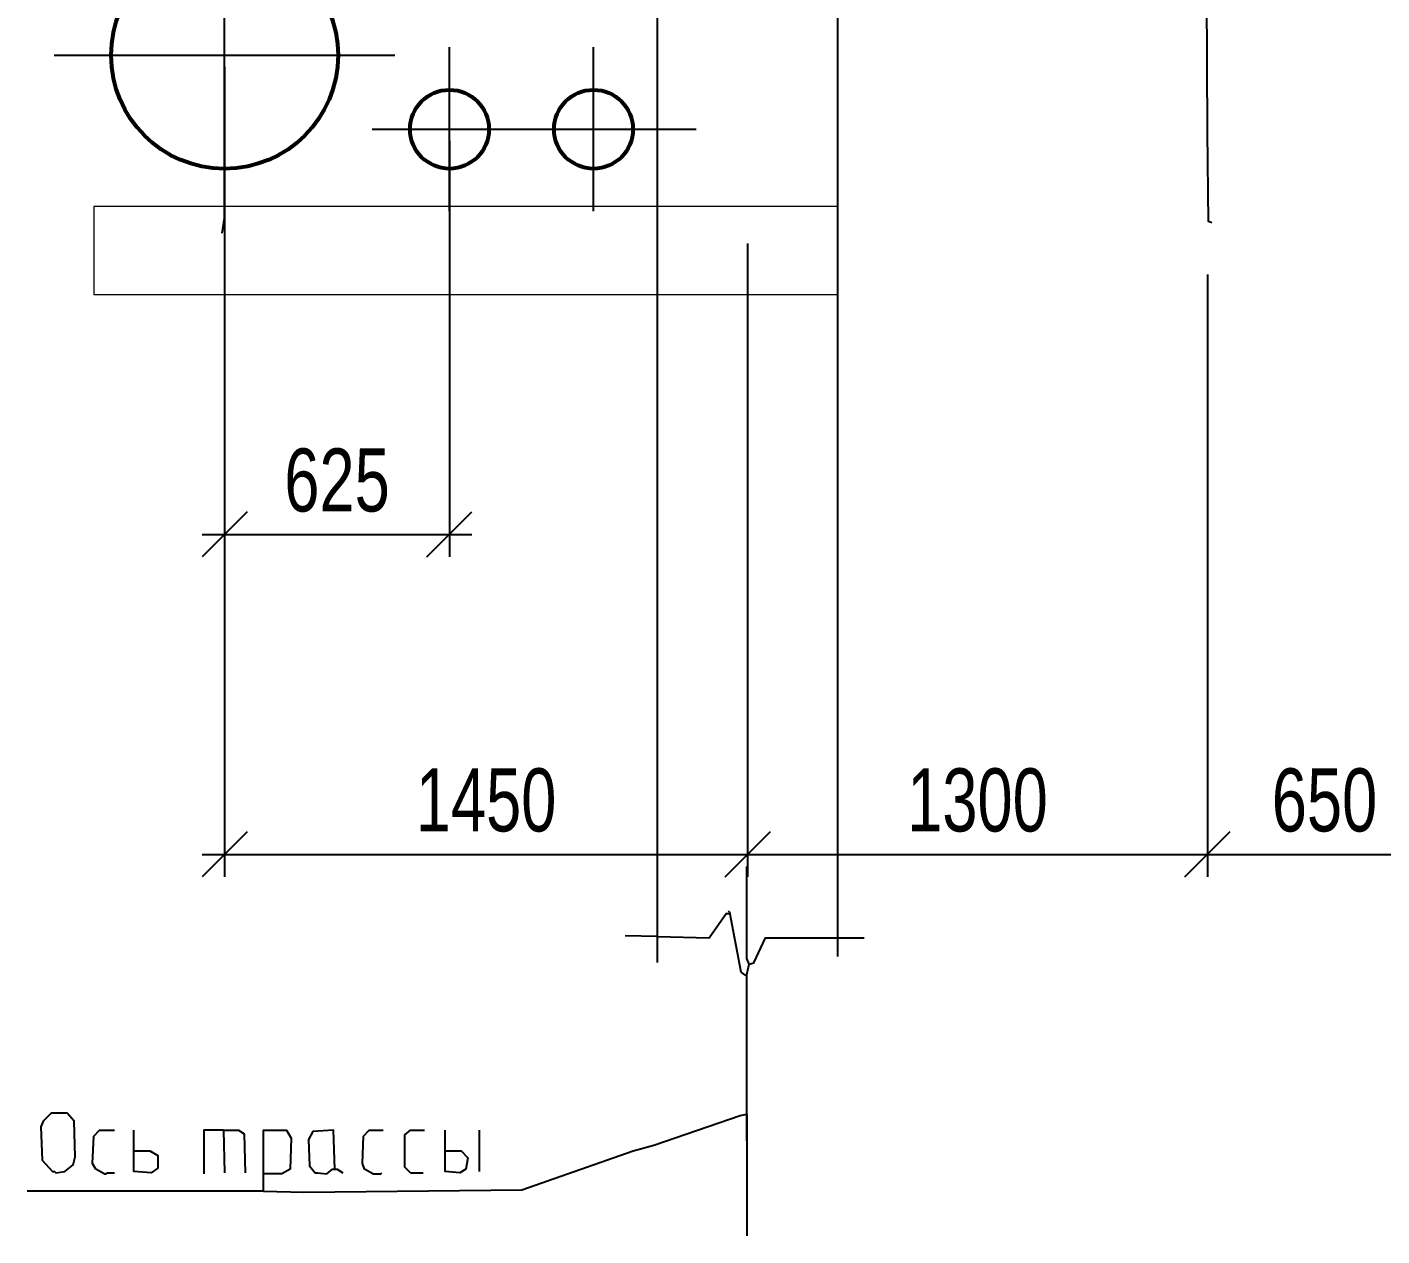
# Model space of a CAD drawing. Header units: inches. Extents: x -228863 to 215834, y 14270 to 189847.
# Drawn here: x 38337 to 42099, y 100752 to 104108 of the extents above; entities that cross this region are included whole.
import ezdxf

# ---------------------------------------------------------------- set-up
doc = ezdxf.new("R2010")
doc.units = ezdxf.units.IN
doc.header["$MEASUREMENT"] = 0
doc.linetypes.add('ACAD_ISO04W100', pattern=[30, 24, -3, 0, -3])
doc.linetypes.add('ГОСТ 2.303 5', pattern=[24, 20, -1.5, 1, -1.5])
doc.layers.get('0').update_dxf_attribs({"linetype": 'CONTINUOUS', "lineweight": 20})
doc.layers.get('Defpoints').update_dxf_attribs({"linetype": 'CONTINUOUS'})
doc.layers.add('PFV', color=7, linetype='CONTINUOUS')
doc.layers.add('осевая', color=7, linetype='ACAD_ISO04W100')
for name, color, linetype, lineweight in [('Кислород НД', 192, 'CONTINUOUS', 53), ('ПИ_NG LP', 6, 'CONTINUOUS', 53), ('СПДС_РАЗМЕРЫ', 7, 'CONTINUOUS', 25), ('ТХ_Опоры монт.', 36, 'CONTINUOUS', 20)]:
    doc.layers.add(name, color=color, linetype=linetype, lineweight=lineweight)
doc.styles.get("Standard").update_dxf_attribs({"font": 'txt', "width": 0.75})
doc.dimstyles.new('СПДС', dxfattribs={"dimtxt": 3.5, "dimasz": 2.5, "dimexe": 1.25, "dimexo": 0.65, "dimgap": 1.25, "dimtad": 1, "dimdec": 0, "dimtxsty": 'Standard', "dimblk": 'OBLIQUE', "dimblk1": 'OBLIQUE', "dimblk2": 'OBLIQUE', "dimcen": 2.5, "dimdle": 1.25, "dimclrt": 256, "dimadec": 0, "dimazin": 2, "dimtfac": 0.75, "dimtmove": 1, "dimatfit": 3, "dimfxl": 1, "dimtvp": 1, "dimtfill": 1, "dimtolj": 1, "dimarcsym": 1})

# ---------------------------------------------------------------- blocks, each defined once
blk = doc.blocks.new('_Oblique')
at = {"color": 0, "linetype": 'ByBlock', "lineweight": -2}
blk.add_line((-0.5, -0.5), (0.5, 0.5), dxfattribs=at)
blk = doc.blocks.new('*D200')
at = {"layer": 'Defpoints', "color": 0}
for p in [(38885.7, 103686), (40337.9, 103539.9), (40337.9, 101811)]:
    blk.add_point(p, dxfattribs=at)
at = {"layer": 'СПДС_РАЗМЕРЫ', "color": 0, "lineweight": -2}
for p, q in [((38885.7, 103653.5), (38885.7, 101748.5)), ((40337.9, 103507.4), (40337.9, 101748.5)), ((38823.2, 101811), (40400.4, 101811))]:
    blk.add_line(p, q, dxfattribs=at)
at = {"layer": 'СПДС_РАЗМЕРЫ', "color": 0, "lineweight": -2, "xscale": 125, "yscale": 125, "zscale": 125, "rotation": 180}
blk.add_blockref('_Oblique', (38885.7, 101811), dxfattribs=at)
at = {"layer": 'СПДС_РАЗМЕРЫ', "color": 0, "lineweight": -2, "xscale": 125, "yscale": 125, "zscale": 125}
blk.add_blockref('_Oblique', (40337.9, 101811), dxfattribs=at)
at = {"layer": 'СПДС_РАЗМЕРЫ', "linetype": 'ByBlock', "ltscale": 50, "insert": (39611.8, 101961), "char_height": 175, "attachment_point": 5, "bg_fill": 3, "box_fill_scale": 1.25, "bg_fill_color": 256, "bg_fill_true_color": 13158600, "bg_fill_transparency": 0}
blk.add_mtext('\\A1;1450', dxfattribs=at)
blk = doc.blocks.new('*D201')
at = {"layer": 'Defpoints', "color": 0}
for p in [(40337.9, 103507.4), (41614.6, 103453.2), (41614.6, 101811)]:
    blk.add_point(p, dxfattribs=at)
at = {"layer": 'СПДС_РАЗМЕРЫ', "color": 0, "lineweight": -2}
for p, q in [((40337.9, 103474.9), (40337.9, 101748.5)), ((41614.6, 103420.7), (41614.6, 101748.5)), ((40275.4, 101811), (41677.1, 101811))]:
    blk.add_line(p, q, dxfattribs=at)
at = {"layer": 'СПДС_РАЗМЕРЫ', "color": 0, "lineweight": -2, "xscale": 125, "yscale": 125, "zscale": 125, "rotation": 180}
blk.add_blockref('_Oblique', (40337.9, 101811), dxfattribs=at)
at = {"layer": 'СПДС_РАЗМЕРЫ', "color": 0, "lineweight": -2, "xscale": 125, "yscale": 125, "zscale": 125}
blk.add_blockref('_Oblique', (41614.6, 101811), dxfattribs=at)
at = {"layer": 'СПДС_РАЗМЕРЫ', "linetype": 'ByBlock', "ltscale": 50, "insert": (40976.3, 101961), "char_height": 175, "attachment_point": 5, "bg_fill": 3, "box_fill_scale": 1.25, "bg_fill_color": 256, "bg_fill_true_color": 13158600, "bg_fill_transparency": 0}
blk.add_mtext('\\A1;1300', dxfattribs=at)
blk = doc.blocks.new('*D202')
at = {"layer": 'Defpoints', "color": 0}
for p in [(42265, 103450), (41614.6, 103178.5), (42265, 101811)]:
    blk.add_point(p, dxfattribs=at)
at = {"layer": 'СПДС_РАЗМЕРЫ', "color": 0, "lineweight": -2}
for p, q in [((42265, 103417.5), (42265, 101748.5)), ((41614.6, 103146), (41614.6, 101748.5)), ((41552.1, 101811), (42327.5, 101811))]:
    blk.add_line(p, q, dxfattribs=at)
at = {"layer": 'СПДС_РАЗМЕРЫ', "color": 0, "lineweight": -2, "xscale": 125, "yscale": 125, "zscale": 125, "rotation": 180}
blk.add_blockref('_Oblique', (41614.6, 101811), dxfattribs=at)
at = {"layer": 'СПДС_РАЗМЕРЫ', "color": 0, "lineweight": -2, "xscale": 125, "yscale": 125, "zscale": 125}
blk.add_blockref('_Oblique', (42265, 101811), dxfattribs=at)
at = {"layer": 'СПДС_РАЗМЕРЫ', "linetype": 'ByBlock', "ltscale": 50, "insert": (41939.8, 101961), "char_height": 175, "attachment_point": 5, "bg_fill": 3, "box_fill_scale": 1.25, "bg_fill_color": 256, "bg_fill_true_color": 13158600, "bg_fill_transparency": 0}
blk.add_mtext('\\A1;650', dxfattribs=at)
blk = doc.blocks.new('*D244')
at = {"layer": 'Defpoints', "color": 0}
for p in [(38885.7, 104029.8), (39510.2, 103824.3), (39510.2, 102699.3)]:
    blk.add_point(p, dxfattribs=at)
at = {"layer": 'СПДС_РАЗМЕРЫ', "color": 0, "lineweight": -2}
for p, q in [((38885.7, 103997.3), (38885.7, 102636.8)), ((39510.2, 103791.8), (39510.2, 102636.8)), ((38823.2, 102699.3), (39572.7, 102699.3))]:
    blk.add_line(p, q, dxfattribs=at)
at = {"layer": 'СПДС_РАЗМЕРЫ', "color": 0, "lineweight": -2, "xscale": 125, "yscale": 125, "zscale": 125, "rotation": 180}
blk.add_blockref('_Oblique', (38885.7, 102699.3), dxfattribs=at)
at = {"layer": 'СПДС_РАЗМЕРЫ', "color": 0, "lineweight": -2, "xscale": 125, "yscale": 125, "zscale": 125}
blk.add_blockref('_Oblique', (39510.2, 102699.3), dxfattribs=at)
at = {"layer": 'СПДС_РАЗМЕРЫ', "linetype": 'ByBlock', "ltscale": 50, "insert": (39198, 102849.3), "char_height": 175, "attachment_point": 5, "bg_fill": 3, "box_fill_scale": 1.25, "bg_fill_color": 256, "bg_fill_true_color": 13158600, "bg_fill_transparency": 0}
blk.add_mtext('\\A1;625', dxfattribs=at)

msp = doc.modelspace()

# ---------------------------------------------------------------- linework, layer by layer
at = {"layer": 'PFV', "color": 0}
for points in [[(38879.35, 103536.074, 0), (38885.73, 103577.519, 0), (38885.73, 105767.644, 0), (38885.73, 106264.966, 0)], [(40087.591, 101511.179, 0), (40087.591, 104317.122, 0), (40384.067, 104317.122, 0), (40403.197, 104313.937, 0), (41021.66, 104320.312, 0), (41037.6, 104317.122, 0), (41072.67, 104317.122, 0), (41072.67, 105467.978, 0), (41391.462, 105471.167, 0), (42921.684, 105474.353, 0), (42918.499, 105203.376, 0), (42060.935, 105203.376, 0), (42057.75, 105474.353, 0)], [(41627.373, 103564.764, 0), (41617.808, 103567.954, 0), (41614.623, 103816.615, 0), (41611.433, 104581.724, 0)], [(40588.098, 101527.763, 0), (40588.098, 104317.122, 0)], [(40336.252, 101015.315, 0), (40336.252, 101477.568, 0), (40342.627, 101506.262, 0), (40336.252, 101522.202, 0), (40336.252, 101777.239, 0), (40336.252, 101777.239, 0), (40336.252, 101777.239, 0), (40336.252, 101777.239, 0)], [(40087.591, 101582.773, 0), (40231.047, 101579.583, 0), (40278.867, 101646.533, 0), (40288.432, 101646.533, 0)], [(40333.062, 101474.382, 0), (40320.312, 101483.947, 0), (40288.432, 101649.718, 0), (40285.242, 101652.908, 0)], [(40087.591, 101511.179, 0), (40087.591, 101582.773, 0), (39998.325, 101584.758, 0)], [(40342.627, 101506.262, 0), (40355.377, 101509.448, 0), (40387.257, 101579.583, 0), (40661.423, 101579.583, 0)], [(40342.627, 101506.262, 0), (40339.437, 101506.262, 0)], [(38417.098, 100926.927, 0), (38442.603, 100930.112, 0), (38464.918, 100949.242, 0), (38471.293, 100971.557, 0), (38468.104, 101070.383, 0), (38448.978, 101092.703, 0), (38404.348, 101092.703, 0), (38382.028, 101070.383, 0), (38375.653, 101054.443, 0), (38378.843, 100961.992, 0), (38407.533, 100930.112, 0), (38413.908, 100930.112, 0), (38417.098, 100926.927, 0)], [(38994.121, 100875.917, 0), (39105.696, 100872.732, 0), (39711.409, 100879.107, 0), (40020.641, 100987.497, 0), (40078.026, 101003.437, 0), (40317.122, 101086.323, 0), (40336.252, 101089.513, 0), (40336.252, 100751.591, 0)], [(38550.994, 100923.737, 0), (38528.678, 100936.492, 0), (38519.113, 100952.432, 0), (38522.299, 101028.942, 0), (38538.239, 101044.882, 0), (38579.684, 101044.882, 0)], [(38633.879, 100987.497, 0), (38633.879, 101044.882, 0)], [(38882.54, 101044.882, 0), (38828.345, 101044.882, 0), (38828.345, 100923.737, 0)], [(38882.54, 101044.882, 0), (38923.985, 101044.882, 0), (38939.925, 101035.318, 0), (38943.111, 100926.927, 0)], [(38882.54, 101044.882, 0), (38885.73, 100926.927, 0)], [(38994.121, 100875.917, 0), (38994.121, 101044.882, 0), (39057.876, 101044.882, 0), (39070.631, 101022.567, 0), (39067.441, 100936.492, 0), (39045.126, 100923.737, 0), (38994.121, 100923.737, 0)], [(39191.772, 100936.492, 0), (39188.582, 101044.882, 0), (39131.201, 101041.693, 0), (39118.451, 101019.378, 0), (39121.636, 100946.052, 0), (39137.576, 100926.927, 0), (39143.952, 100926.927, 0), (39169.457, 100923.737, 0), (39185.397, 100936.492, 0), (39198.147, 100936.492, 0), (39214.087, 100926.927, 0)], [(39296.977, 100923.737, 0), (39274.657, 100936.492, 0), (39268.282, 100952.432, 0), (39271.472, 101028.942, 0), (39287.412, 101044.882, 0), (39325.667, 101044.882, 0)], [(39402.178, 100926.927, 0), (39386.238, 100942.867, 0), (39386.238, 101032.128, 0), (39402.178, 101044.882, 0), (39440.433, 101044.882, 0)], [(39497.818, 100987.497, 0), (39497.818, 101044.882, 0)], [(39593.454, 100930.112, 0), (39593.454, 101044.882, 0)], [(38633.879, 100987.497, 0), (38678.509, 100987.497, 0), (38700.825, 100974.747, 0), (38700.825, 100939.677, 0), (38681.699, 100926.927, 0), (38633.879, 100930.112, 0), (38633.879, 100987.497, 0)], [(39497.818, 100987.497, 0), (39542.448, 100987.497, 0), (39561.574, 100968.372, 0), (39555.198, 100936.492, 0), (39539.258, 100926.927, 0), (39497.818, 100930.112, 0), (39497.818, 100987.497, 0)], [(38550.994, 100923.737, 0), (38557.369, 100923.737, 0), (38560.554, 100926.927, 0), (38579.684, 100926.927, 0)], [(39296.977, 100923.737, 0), (39319.292, 100923.737, 0), (39322.477, 100926.927, 0)], [(39402.178, 100926.927, 0), (39437.243, 100926.927, 0)], [(38994.121, 100875.917, 0), (38337.398, 100875.917, 0)]]:
    msp.add_polyline3d(points, dxfattribs=at)
at = {"layer": 'Кислород НД', "linetype": 'ByBlock', "ltscale": 100}
for centre in [(39510.23, 103824.298), (39910.23, 103824.298)]:
    msp.add_circle(centre, 109.5, dxfattribs=at)
at = {"layer": 'осевая', "color": 1, "linetype": 'ГОСТ 2.303 5', "ltscale": 100}
for p, q in [((39510.23, 103596.548), (39510.23, 104052.048)), ((39910.23, 103596.548), (39910.23, 104052.048)), ((38412.98, 104029.798), (39358.48, 104029.798)), ((39295.65, 103824.298), (40195.481, 103824.298))]:
    msp.add_line(p, q, dxfattribs=at)
at = {"layer": 'ПИ_NG LP', "linetype": 'ByBlock', "ltscale": 50}
msp.add_circle((38885.73, 104029.798), 315, dxfattribs=at)
at = {"layer": 'ТХ_Опоры монт.', "linetype": 'ByBlock', "ltscale": 50}
msp.add_line((38885.73, 102528.943), (38885.73, 104209.978), dxfattribs=at)

# ---------------------------------------------------------------- next in the draw order: dimensions: what is measured, and where the dimension line sits
at = {"layer": 'СПДС_РАЗМЕРЫ'}
dim = msp.add_linear_dim(base=(40337.946, 101811.033), p1=(38885.73, 103686.033), p2=(40337.946, 103539.941), text='1450', dimstyle='СПДС', override={"dimscale": 50, "dimtmove": 1}, dxfattribs=at)
dim.commit()
dim.dimension.update_dxf_attribs({"geometry": '*D200', "text_midpoint": (39611.838, 101961.033)})

# ---------------------------------------------------------------- next in the draw order: dimensions: what is measured, and where the dimension line sits
dim = msp.add_linear_dim(base=(41614.623, 101811.033), p1=(40337.946, 103507.441), p2=(41614.623, 103453.188), text='1300', dimstyle='СПДС', override={"dimscale": 50, "dimtmove": 1}, dxfattribs=at)
dim.commit()
dim.dimension.update_dxf_attribs({"geometry": '*D201', "text_midpoint": (40976.285, 101961.033)})

# ---------------------------------------------------------------- next in the draw order: linework, layer by layer
at = {"layer": 'ТХ_Опоры монт.', "linetype": 'ByBlock', "ltscale": 50}
msp.add_lwpolyline([(40588.098, 103609.798), (38522.767, 103609.798), (38522.767, 103365.944), (40588.098, 103365.944)], close=True, dxfattribs=at)

# ---------------------------------------------------------------- next in the draw order: dimensions: what is measured, and where the dimension line sits
at = {"layer": 'СПДС_РАЗМЕРЫ'}
dim = msp.add_linear_dim(base=(42264.966, 101811.033), p1=(41614.623, 103178.458), p2=(42264.966, 103449.998), dimstyle='СПДС', override={"dimscale": 50, "dimtmove": 1}, dxfattribs=at)
dim.commit()
dim.dimension.update_dxf_attribs({"geometry": '*D202', "text_midpoint": (41939.794, 101961.033)})

# ---------------------------------------------------------------- next in the draw order: dimensions: what is measured, and where the dimension line sits
dim = msp.add_linear_dim(base=(39510.229995495, 102699.298092054), p1=(38885.729995495, 104029.798092054), p2=(39510.229995495, 103824.298092054), dimstyle='СПДС', override={"dimscale": 50, "dimtmove": 1}, dxfattribs=at)
dim.commit()
dim.dimension.update_dxf_attribs({"geometry": '*D244', "text_midpoint": (39197.979995495, 102849.298092054)})

doc.saveas('drawing.dxf')
